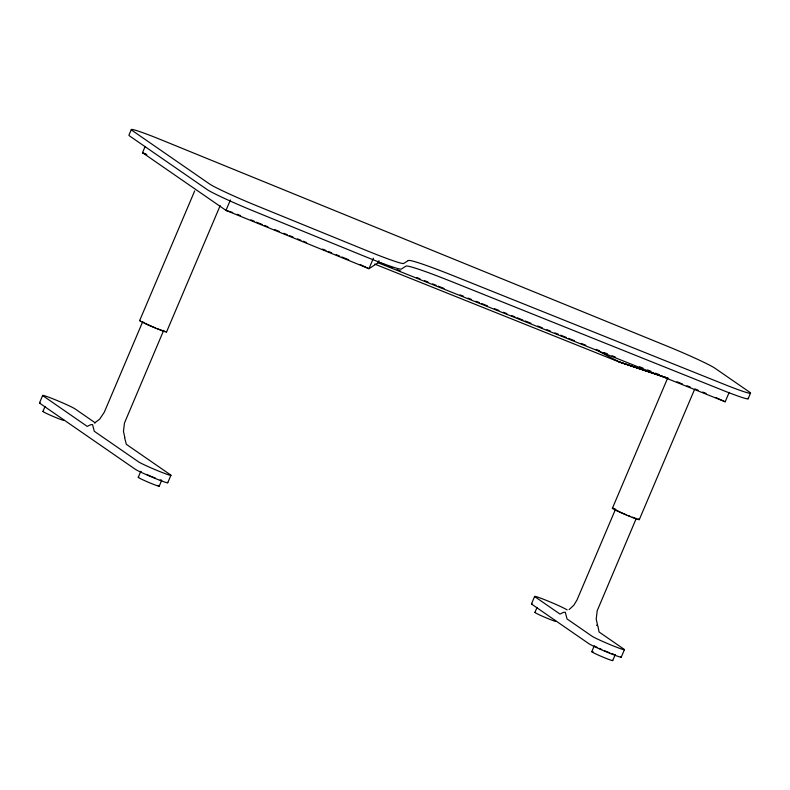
<?xml version="1.0" encoding="UTF-8"?>
<svg xmlns="http://www.w3.org/2000/svg" width="790" height="790" viewBox="0 0 790 790"><rect width="100%" height="100%" fill="white"/><g stroke="black" fill="none" stroke-linecap="round" stroke-linejoin="round"><path stroke-width="1.19" d="M131.328 129.54L128.948 135.149A42.719 2.311 23 0 0 130.004 136.245L207.108 189.531A42.719 2.311 23 0 0 254.479 211.424L364.21 256.177A52.584 2.844 23 0 0 401.33 269.064L405.863 266.171A74.398 4.019 23 0 1 452.354 281.892L722.82 390.319A42.719 2.311 23 0 0 747.933 398.338M145.162 146.417L142.496 152.687L225.98 210.387L368.96 268.699L378.134 262.764L379.022 260.67M39.5 402.91L42.67 395.435M42.946 411.432L45.06 406.445M139.652 320.592L194.686 190.923M142.763 321.579L104.26 412.291L99.619 419.194L94.573 423.006M163.688 330.358L124.455 423.055L123.467 431.419L124.82 437.591M166.572 331.909L220.173 205.637M230.423 199.929L225.98 210.387L232.665 212.53M138.27 477.298L140.808 471.324A11.386 0.612 23 0 0 141.084 471.61M159.215 486.206L161.753 480.221M167.747 482.769L170.917 475.294M373.394 258.231L368.96 268.699L360.062 264.462M531.482 603.876L534.652 596.401M534.929 612.398L537.042 607.411M612.398 508.266L667.432 378.598M615.509 509.254L577.006 599.966L573.777 605.298L569.126 609.574M635.96 519.158L597.201 610.729L596.213 619.093L597.566 625.265M639.317 519.583L694.351 389.924M591.769 651.681L594.307 645.707A11.386 0.612 23 0 0 597.171 647.385M612.724 660.578L615.262 654.604A11.386 0.612 23 0 1 614.827 654.594M378.134 262.764L725.19 401.784L729.18 392.363M621.256 657.142L624.426 649.676M748.12 398.753L750.5 393.144M618.669 361.8L668.063 378.262L618.669 361.8L374.687 264.067M596.569 625.147L597.912 626.075L599.077 632L623.981 649.212A17.884 0.968 23 0 1 611.776 645.312A17.884 0.968 23 0 1 591.937 636.148L567.032 618.926L565.304 612.299L563.487 612.349L560.001 614.077L535.097 596.865A17.884 0.968 23 0 1 547.302 600.765A17.884 0.968 23 0 1 567.141 609.929M666.414 377.788L619.261 361.86L613.277 358.848A135.811 7.347 23 0 1 598.326 350.849M381.165 263.268L384.592 264.64M389.164 266.477L392.6 267.85M397.173 269.676L400.599 271.049M416.607 277.468L420.033 278.84M424.605 280.667L428.032 282.04M432.604 283.877L436.041 285.249M438.322 286.168L444.039 288.449M460.037 294.868L463.473 296.24M468.045 298.067L471.472 299.44M476.044 301.276L479.471 302.649M481.762 303.567L487.479 305.849M494.333 308.604L498.905 310.431M503.477 312.267L506.904 313.64M511.476 315.467L514.912 316.839M517.193 317.758L522.911 320.049M525.202 320.967L530.91 323.248M537.773 326.003L542.345 327.83M546.917 329.667L550.344 331.04M554.916 332.866L558.342 334.239M560.633 335.157L566.351 337.449M568.632 338.367L574.35 340.648M581.213 343.403L585.785 345.23M596.065 349.348L599.501 350.721M604.074 352.557L607.5 353.93M612.072 355.767L615.499 357.139M639.505 366.748L642.942 368.12M647.514 369.957L650.94 371.33M655.512 373.166L658.939 374.539M676.951 381.748L682.481 383.96M686.974 385.767L690.342 387.11M694.835 388.917L698.202 390.26M702.695 392.067L706.062 393.41M145.923 154.089L142.496 152.687L146.802 154.702M237.188 214.278L240.604 215.67M250.845 219.847L254.262 221.239M256.533 222.168L262.221 224.488M264.502 225.417L267.919 226.809M274.742 229.594L279.295 231.45M283.847 233.307L287.264 234.699M289.535 235.627L292.952 237.02M297.504 238.876L300.911 240.269M303.192 241.197L306.609 242.589M322.537 249.087L325.954 250.479M328.225 251.408L331.642 252.8M336.194 254.656L339.601 256.049M341.882 256.977L348.706 259.762M715.898 397.528L725.19 401.784M95.225 422.828L75.159 408.963A17.884 0.968 23 0 0 55.32 399.789A17.884 0.968 23 0 0 43.114 395.889L87.255 426.403L90.741 424.674L92.558 424.625L94.287 431.261L138.428 461.765A17.884 0.968 23 0 0 158.267 470.939A17.884 0.968 23 0 0 170.472 474.829L126.331 444.326L124.603 437.69M163.649 330.556A11.771 0.632 23 0 1 157.625 328.788M155.62 327.988A11.771 0.632 23 0 1 144.333 322.942M143.257 322.369A11.771 0.632 23 0 1 142.565 321.955M166.216 331.593A14.625 0.79 23 0 1 152.292 326.764A14.625 0.79 23 0 1 140.482 320.612M636.552 518.566A11.771 0.632 23 0 1 632.207 517.174M630.371 516.462A11.771 0.632 23 0 1 628.366 515.663M626.253 514.784A11.771 0.632 23 0 1 615.696 509.392M638.093 518.744A14.625 0.79 23 0 1 625.038 514.438A14.625 0.79 23 0 1 614.383 508.622M40.181 402.93A17.884 0.968 23 0 0 39.944 403.364L135.258 469.24A17.884 0.968 23 0 0 155.097 478.404A17.884 0.968 23 0 0 167.302 482.305M161.328 480.211A11.386 0.612 23 0 1 160.202 479.895M155.442 478.148A11.386 0.612 23 0 1 151.897 476.706M150.989 476.321A11.386 0.612 23 0 1 146.584 474.385M157.961 485.337A11.386 0.612 23 0 1 149.814 482.868A11.386 0.612 23 0 1 138.694 477.308M63.625 420.043A11.386 0.612 23 0 1 53.127 416.419A11.386 0.612 23 0 1 43.381 411.442M613.712 654.278A11.386 0.612 23 0 1 611.983 653.686M609.771 652.846A11.386 0.612 23 0 1 608.093 652.185M607.214 651.829A11.386 0.612 23 0 1 604.488 650.693M601.792 649.528A11.386 0.612 23 0 1 599.294 648.402M612.448 660.292A11.386 0.612 23 0 1 600.588 656.085A11.386 0.612 23 0 1 593.33 652.007M554.629 620.427A11.386 0.612 23 0 1 546.482 617.968A11.386 0.612 23 0 1 535.363 612.408M620.812 656.688A17.884 0.968 23 0 1 608.596 652.787A17.884 0.968 23 0 1 588.767 643.623L531.927 604.33A17.884 0.968 23 0 1 532.164 603.896M408.242 260.572L403.71 263.455A52.584 2.844 23 0 1 366.59 250.578L256.859 205.825A42.719 2.311 23 0 1 209.488 183.922L132.384 130.636A42.719 2.311 23 0 1 161.545 139.948L667.649 346.356A42.719 2.311 23 0 1 715.019 368.259L749.443 392.047A42.719 2.311 23 0 1 725.2 384.72L454.734 276.293A74.398 4.019 23 0 0 408.242 260.572"/></g></svg>
